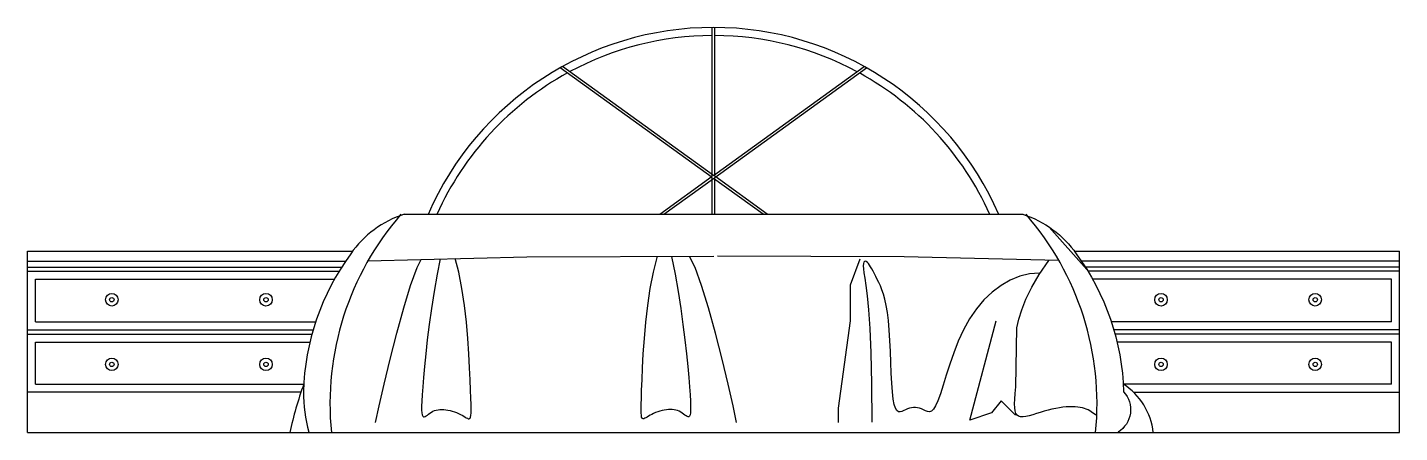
# Model space of a CAD drawing. Header units: inches. Extents: x 4.1 to 46.6, y 13.1 to 37.9.
# Drawn here: x 16.964 to 20.364, y 20.211 to 21.215 of the extents above; entities that cross this region are included whole.
import ezdxf

# ---------------------------------------------------------------- set-up
doc = ezdxf.new("R2010")
doc.units = ezdxf.units.IN
doc.header["$MEASUREMENT"] = 0
for name, color, linetype in [('02', 2, 'Continuous'), ('1', 1, 'Continuous'), ('4', 4, 'Continuous')]:
    doc.layers.add(name, color=color, linetype=linetype)

msp = doc.modelspace()

# ---------------------------------------------------------------- linework, layer by layer
at = {"layer": '02'}
for p, q in [((18.6609, 20.8457), (18.6609, 21.2147)), ((18.6669, 20.8457), (18.6669, 21.2147)), ((18.6609, 20.8426), (18.2843, 21.1149)), ((18.6639, 20.8478), (18.2901, 21.1181)), ((18.6639, 20.8478), (19.0375, 21.118)), ((18.6669, 20.8426), (19.0432, 21.1148)), ((18.5307, 20.7515), (18.6609, 20.8457)), ((18.6609, 20.7515), (18.6609, 20.8426)), ((18.797, 20.7515), (18.6669, 20.8457)), ((18.6669, 20.7515), (18.6669, 20.8426)), ((18.5409, 20.7515), (18.6639, 20.8404)), ((18.7868, 20.7515), (18.6639, 20.8404)), ((17.897, 20.7515), (19.4307, 20.7515)), ((19.4957, 20.7197), (19.5888, 20.6151)), ((16.9639, 20.6356), (17.7522, 20.6356)), ((16.9639, 20.6206), (17.7424, 20.6206)), ((16.9639, 20.6106), (17.7361, 20.6106)), ((20.3639, 20.6356), (19.5755, 20.6356)), ((20.3639, 20.6206), (19.5853, 20.6206)), ((20.3639, 20.6106), (19.5916, 20.6106)), ((16.9839, 20.5906), (17.7245, 20.5906)), ((16.9839, 20.4849), (16.9839, 20.5906)), ((20.3439, 20.5906), (19.6032, 20.5906)), ((20.3439, 20.4849), (20.3439, 20.5906)), ((16.9839, 20.4849), (17.678, 20.4849)), ((20.3439, 20.4849), (19.6497, 20.4849)), ((16.9639, 20.4649), (17.6718, 20.4649)), ((16.9639, 20.4549), (17.669, 20.4549)), ((16.9839, 20.4349), (17.6639, 20.4349)), ((16.9839, 20.3306), (16.9839, 20.4349)), ((20.3639, 20.4649), (19.6559, 20.4649)), ((20.3639, 20.4549), (19.6587, 20.4549)), ((20.3439, 20.4349), (19.6638, 20.4349)), ((20.3439, 20.3306), (20.3439, 20.4349)), ((17.6415, 20.3106), (16.9639, 20.3106)), ((16.9839, 20.3306), (17.6484, 20.3306)), ((20.3439, 20.3306), (19.6793, 20.3306)), ((19.7046, 20.3106), (20.3639, 20.3106))]:
    msp.add_line(p, q, dxfattribs=at)
for points in [[(17.8076, 20.6364), (18.2015, 20.6465), (18.6643, 20.6475)], [(17.8265, 20.2357), (17.8352, 20.277), (17.8475, 20.3309), (17.8624, 20.3925), (17.8789, 20.4571), (17.8962, 20.5197), (17.9133, 20.5755), (17.9293, 20.6196), (17.9395, 20.6398)], [(17.9867, 20.641), (17.9792, 20.6032), (17.9715, 20.56), (17.965, 20.5182), (17.9594, 20.4782), (17.9547, 20.4407), (17.9508, 20.4059), (17.9477, 20.3746), (17.9452, 20.347), (17.9432, 20.3237), (17.9418, 20.3043), (17.9409, 20.2886), (17.9405, 20.2761), (17.9405, 20.2665), (17.941, 20.2594), (17.9419, 20.2545), (17.9432, 20.2515), (17.9449, 20.25), (17.9469, 20.2497), (17.9492, 20.2505), (17.9518, 20.252), (17.9548, 20.2541), (17.9579, 20.2565), (17.9613, 20.259), (17.9649, 20.2614), (17.9687, 20.2634), (17.9727, 20.2651), (17.9769, 20.2664), (17.9813, 20.2673), (17.9858, 20.2679), (17.9905, 20.2681), (17.9954, 20.2679), (18.0005, 20.2673), (18.0058, 20.2664), (18.0112, 20.2652), (18.0166, 20.2636), (18.0219, 20.2619), (18.0271, 20.26), (18.0321, 20.2579), (18.0368, 20.2557), (18.0411, 20.2535), (18.0449, 20.2513), (18.0483, 20.2492), (18.0513, 20.2474), (18.0539, 20.246), (18.0562, 20.245), (18.0581, 20.2447), (18.0596, 20.2452), (18.0609, 20.2466), (18.0618, 20.249), (18.0625, 20.2531), (18.063, 20.2592), (18.0631, 20.268), (18.063, 20.2801), (18.0625, 20.2959), (18.0618, 20.3161), (18.0609, 20.3411), (18.0596, 20.3713), (18.0578, 20.4059), (18.0552, 20.4439), (18.0516, 20.4842), (18.0468, 20.5257), (18.0404, 20.5675), (18.0324, 20.6084), (18.0237, 20.6419)], [(18.5597, 20.6473), (18.5685, 20.6032), (18.5761, 20.56), (18.5827, 20.5182), (18.5882, 20.4782), (18.5929, 20.4407), (18.5968, 20.4059), (18.6, 20.3746), (18.6025, 20.347), (18.6044, 20.3237), (18.6058, 20.3043), (18.6068, 20.2886), (18.6072, 20.2761), (18.6071, 20.2665), (18.6066, 20.2594), (18.6057, 20.2545), (18.6045, 20.2515), (18.6028, 20.25), (18.6008, 20.2497), (18.5984, 20.2505), (18.5958, 20.252), (18.5929, 20.2541), (18.5897, 20.2565), (18.5863, 20.259), (18.5827, 20.2614), (18.5789, 20.2634), (18.5749, 20.2651), (18.5707, 20.2664), (18.5664, 20.2673), (18.5618, 20.2679), (18.5571, 20.2681), (18.5522, 20.2679), (18.5471, 20.2673), (18.5418, 20.2664), (18.5365, 20.2652), (18.5311, 20.2636), (18.5257, 20.2619), (18.5205, 20.26), (18.5155, 20.2579), (18.5108, 20.2557), (18.5066, 20.2535), (18.5027, 20.2513), (18.4993, 20.2492), (18.4963, 20.2474), (18.4937, 20.246), (18.4915, 20.245), (18.4896, 20.2447), (18.488, 20.2452), (18.4868, 20.2466), (18.4858, 20.249), (18.4851, 20.2531), (18.4847, 20.2592), (18.4845, 20.268), (18.4847, 20.2801), (18.4851, 20.2959), (18.4858, 20.3161), (18.4868, 20.3411), (18.4881, 20.3713), (18.4899, 20.4059), (18.4925, 20.4439), (18.496, 20.4842), (18.5009, 20.5257), (18.5072, 20.5675), (18.5153, 20.6084), (18.5253, 20.6475)], [(18.7211, 20.2357), (18.7124, 20.277), (18.7001, 20.3309), (18.6853, 20.3925), (18.6687, 20.4571), (18.6514, 20.5197), (18.6343, 20.5755), (18.6183, 20.6196), (18.6043, 20.6472)], [(19.5199, 20.6367), (19.1362, 20.6465), (18.6734, 20.6475)], [(19.0263, 20.64), (19.0025, 20.5763), (19.0025, 20.4874), (18.9729, 20.2713), (18.9729, 20.2357)], [(19.4717, 20.606), (19.4471, 20.6039), (19.4228, 20.598), (19.3991, 20.5883), (19.3763, 20.5751), (19.3545, 20.5587), (19.334, 20.5393), (19.3152, 20.5171), (19.2982, 20.4924), (19.2833, 20.4655), (19.2703, 20.4372), (19.259, 20.4084), (19.2491, 20.38), (19.2405, 20.3531), (19.233, 20.3284), (19.2262, 20.3069), (19.2201, 20.2895), (19.2143, 20.2769), (19.2089, 20.2687), (19.2037, 20.264), (19.1987, 20.2622), (19.1939, 20.2625), (19.1891, 20.2643), (19.1843, 20.2668), (19.1795, 20.2693), (19.1747, 20.2712), (19.1697, 20.2723), (19.1648, 20.2728), (19.1598, 20.2728), (19.1548, 20.2721), (19.1498, 20.271), (19.1449, 20.2694), (19.14, 20.2673), (19.1352, 20.265), (19.1306, 20.263), (19.1262, 20.2619), (19.1221, 20.2624), (19.1183, 20.2652), (19.1148, 20.2709), (19.1118, 20.2801), (19.1093, 20.2935), (19.1074, 20.3115), (19.1058, 20.3333), (19.1045, 20.358), (19.1034, 20.3844), (19.1023, 20.4117), (19.101, 20.4387), (19.0994, 20.4645), (19.0975, 20.488), (19.095, 20.5084), (19.092, 20.5259), (19.0887, 20.5409), (19.0851, 20.5537), (19.0813, 20.5646), (19.0774, 20.5741), (19.0736, 20.5825), (19.0698, 20.5902), (19.0662, 20.5974), (19.0627, 20.6042), (19.0594, 20.6105), (19.0563, 20.6162), (19.0533, 20.6213), (19.0504, 20.6258), (19.0477, 20.6295), (19.0451, 20.6324), (19.0425, 20.6344), (19.0402, 20.6354), (19.0382, 20.635), (19.0366, 20.6332), (19.0355, 20.6295), (19.0351, 20.624), (19.0355, 20.6162), (19.0367, 20.6061), (19.0388, 20.5929), (19.0415, 20.5749), (19.0447, 20.5497), (19.048, 20.515), (19.051, 20.4686), (19.0535, 20.4082), (19.0553, 20.3315), (19.0559, 20.2362)], [(19.6136, 20.2533), (19.613, 20.2534), (19.6101, 20.2549), (19.6069, 20.2571), (19.6034, 20.2597), (19.5998, 20.2624), (19.596, 20.2648), (19.592, 20.267), (19.5877, 20.2689), (19.583, 20.2705), (19.578, 20.2719), (19.5726, 20.2729), (19.5667, 20.2737), (19.5603, 20.2742), (19.5533, 20.2745), (19.5459, 20.2744), (19.5379, 20.274), (19.5296, 20.2732), (19.5209, 20.2721), (19.5119, 20.2706), (19.5026, 20.2687), (19.493, 20.2663), (19.4833, 20.2635), (19.4736, 20.2605), (19.464, 20.2575), (19.4548, 20.2546), (19.4461, 20.2522), (19.4381, 20.2504), (19.4309, 20.2494), (19.4248, 20.2495), (19.4198, 20.2509), (19.416, 20.2538), (19.4131, 20.2582), (19.4113, 20.2642), (19.4102, 20.2721), (19.41, 20.2819), (19.4104, 20.2938), (19.4114, 20.3078), (19.4131, 20.3242), (19.4159, 20.4702), (19.4206, 20.4914), (19.4278, 20.5152), (19.4381, 20.5416), (19.4523, 20.5707), (19.4709, 20.6026), (19.4947, 20.6374)], [(19.4119, 20.2535), (19.3763, 20.2891), (19.3526, 20.2594), (19.2992, 20.2416), (19.3645, 20.4874)]]:
    msp.add_lwpolyline(points, dxfattribs=at)
for centre, radius in [((17.1729, 20.5398), 0.0155), ((17.1729, 20.5398), 0.00548), ((17.5549, 20.5398), 0.0155), ((17.5549, 20.5398), 0.00548), ((19.7729, 20.5398), 0.0155), ((19.7729, 20.5398), 0.00548), ((20.1549, 20.5398), 0.0155), ((20.1549, 20.5398), 0.00548), ((17.1729, 20.3796), 0.0155), ((17.1729, 20.3796), 0.00548), ((17.5549, 20.3796), 0.0155), ((17.5549, 20.3796), 0.00548), ((19.7729, 20.3796), 0.0155), ((19.7729, 20.3796), 0.00548), ((20.1549, 20.3796), 0.0155), ((20.1549, 20.3796), 0.00548)]:
    msp.add_circle(centre, radius, dxfattribs=at)
for centre, radius, start, end in [((18.6636, 20.4434), 0.7512, 90.2131, 118.2556), ((18.6636, 20.4434), 0.7512, 61.724, 89.7555), ((18.6636, 20.4434), 0.7512, 118.7631, 155.7902), ((18.6636, 20.4434), 0.7512, 24.2098, 61.2166), ((18.429, 20.2817), 0.7155, 138.9571, 185.6965), ((18.8987, 20.2817), 0.7155, 354.3035, 41.0429)]:
    msp.add_arc(centre, radius, start, end, dxfattribs=at)
at = {"layer": '1'}
msp.add_line((16.9639, 20.2106), (20.3639, 20.2106), dxfattribs=at)
at = {"layer": '4'}
for p, q in [((16.9639, 20.6606), (17.77, 20.6606)), ((16.9639, 20.2106), (16.9639, 20.6606)), ((19.5578, 20.6606), (20.3639, 20.6606)), ((20.3639, 20.2106), (20.3639, 20.6606))]:
    msp.add_line(p, q, dxfattribs=at)
for points in [[(17.897, 20.7515, 0.162226), (17.765, 20.6538, 0.151648), (17.6476, 20.3117, 0.063133), (17.6612, 20.2119)], [(19.4307, 20.7515, -0.162226), (19.5628, 20.6538, -0.151648), (19.6802, 20.3117, -0.470582), (19.6665, 20.2119)]]:
    msp.add_lwpolyline(points, format="xyb", dxfattribs=at)
for centre, radius, start, end in [((18.6636, 20.4434), 0.7712, 23.5435, 156.4565), ((18.5854, 19.9958), 0.995, 160.3335, 167.529), ((19.5911, 20.1931), 0.1634, 6.1737, 57.3276)]:
    msp.add_arc(centre, radius, start, end, dxfattribs=at)

doc.saveas('drawing.dxf')
